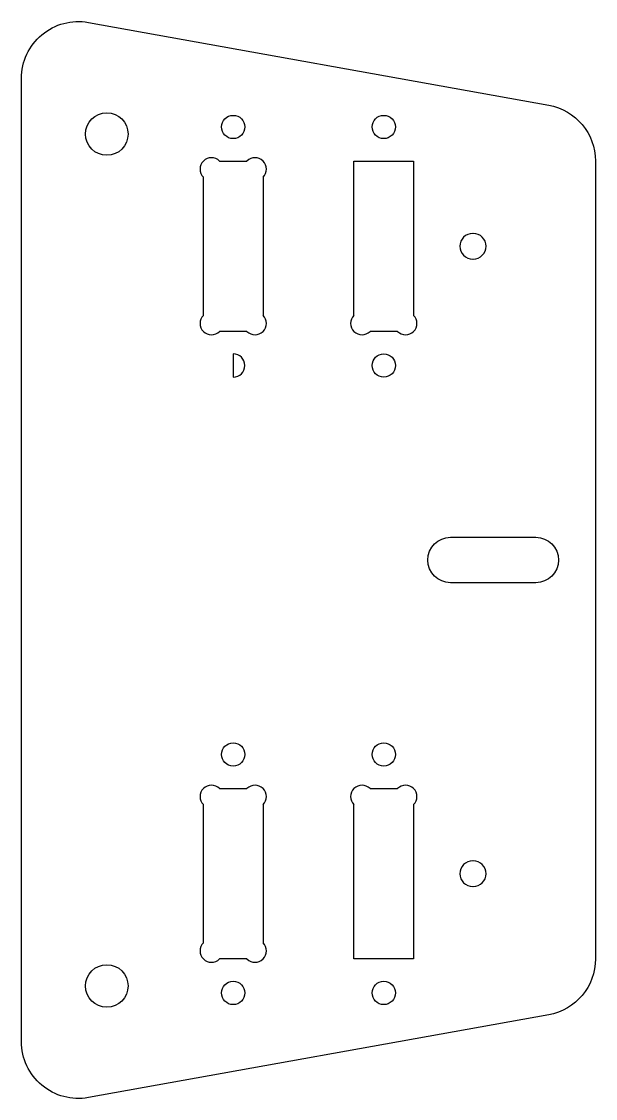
# Model space of a CAD drawing. Header units: millimetres. Extents: x -1048 to -947, y 121 to 310.
import ezdxf

# ---------------------------------------------------------------- set-up
doc = ezdxf.new("R2010")
doc.units = ezdxf.units.MM
doc.layers.get('0').update_dxf_attribs({"linetype": 'CONTINUOUS'})

msp = doc.modelspace()

# ---------------------------------------------------------------- linework, layer by layer
for p, q in [((-1013.51, 285.76), (-1008.66, 285.76)), ((-989.84, 258.58), (-989.84, 285.76)), ((-989.84, 285.76), (-979.34, 285.76)), ((-979.34, 285.76), (-979.34, 258.58)), ((-1016.34, 258.58), (-1016.34, 282.93)), ((-1005.84, 282.93), (-1005.84, 258.58)), ((-1008.66, 255.76), (-1013.51, 255.76)), ((-982.16, 255.76), (-987.01, 255.76)), ((-1013.51, 175.29), (-1008.66, 175.29)), ((-987.01, 175.29), (-982.16, 175.29)), ((-1016.34, 148.11), (-1016.34, 172.46)), ((-1005.84, 172.46), (-1005.84, 148.11)), ((-989.84, 145.29), (-989.84, 172.46)), ((-979.34, 172.46), (-979.34, 145.29)), ((-1008.66, 145.29), (-1013.51, 145.29)), ((-979.34, 145.29), (-989.84, 145.29))]:
    msp.add_line(p, q)
for points in [[(-955.57, 135.44), (-1036.57, 120.87, -0.467349), (-1048.34, 130.72), (-1048.34, 300.32, -0.467349), (-1036.57, 310.17), (-955.57, 295.6, -0.363002), (-947.34, 285.76), (-947.34, 145.29, -0.363002)], [(-968.94, 268.51), (-968.84, 268.51, 1), (-968.84, 273.01), (-968.94, 273.01, 1)], [(-1011.09, 251.81), (-1011.09, 247.71, 1)], [(-972.84, 211.52, -1), (-972.84, 219.52), (-957.84, 219.52, -1), (-957.84, 211.52)], [(-968.94, 158.04), (-968.84, 158.04, 1), (-968.84, 162.54), (-968.94, 162.54, 1)]]:
    msp.add_lwpolyline(points, format="xyb", close=True)
for centre, radius in [((-1033.34, 290.52), 3.75), ((-1011.09, 291.76), 2.05), ((-984.59, 291.76), 2.05), ((-984.59, 249.76), 2.05), ((-1011.09, 181.29), 2.05), ((-984.59, 181.29), 2.05), ((-1033.34, 140.52), 3.75), ((-1011.09, 139.29), 2.05), ((-984.59, 139.29), 2.05)]:
    msp.add_circle(centre, radius)
for centre, start, end in [((-1014.92, 284.34), 45, 225), ((-1007.25, 284.34), -45, 135), ((-1014.92, 257.17), 135, 315), ((-1007.25, 257.17), -135, 45), ((-988.42, 257.17), 135, 315), ((-980.75, 257.17), -135, 45), ((-1014.92, 173.87), 45, 225), ((-1007.25, 173.87), -45, 135), ((-988.42, 173.87), 45, 225), ((-980.75, 173.87), -45, 135), ((-1014.92, 146.7), 135, 315), ((-1007.25, 146.7), -135, 45)]:
    msp.add_arc(centre, 2, start, end)

doc.saveas('drawing.dxf')
